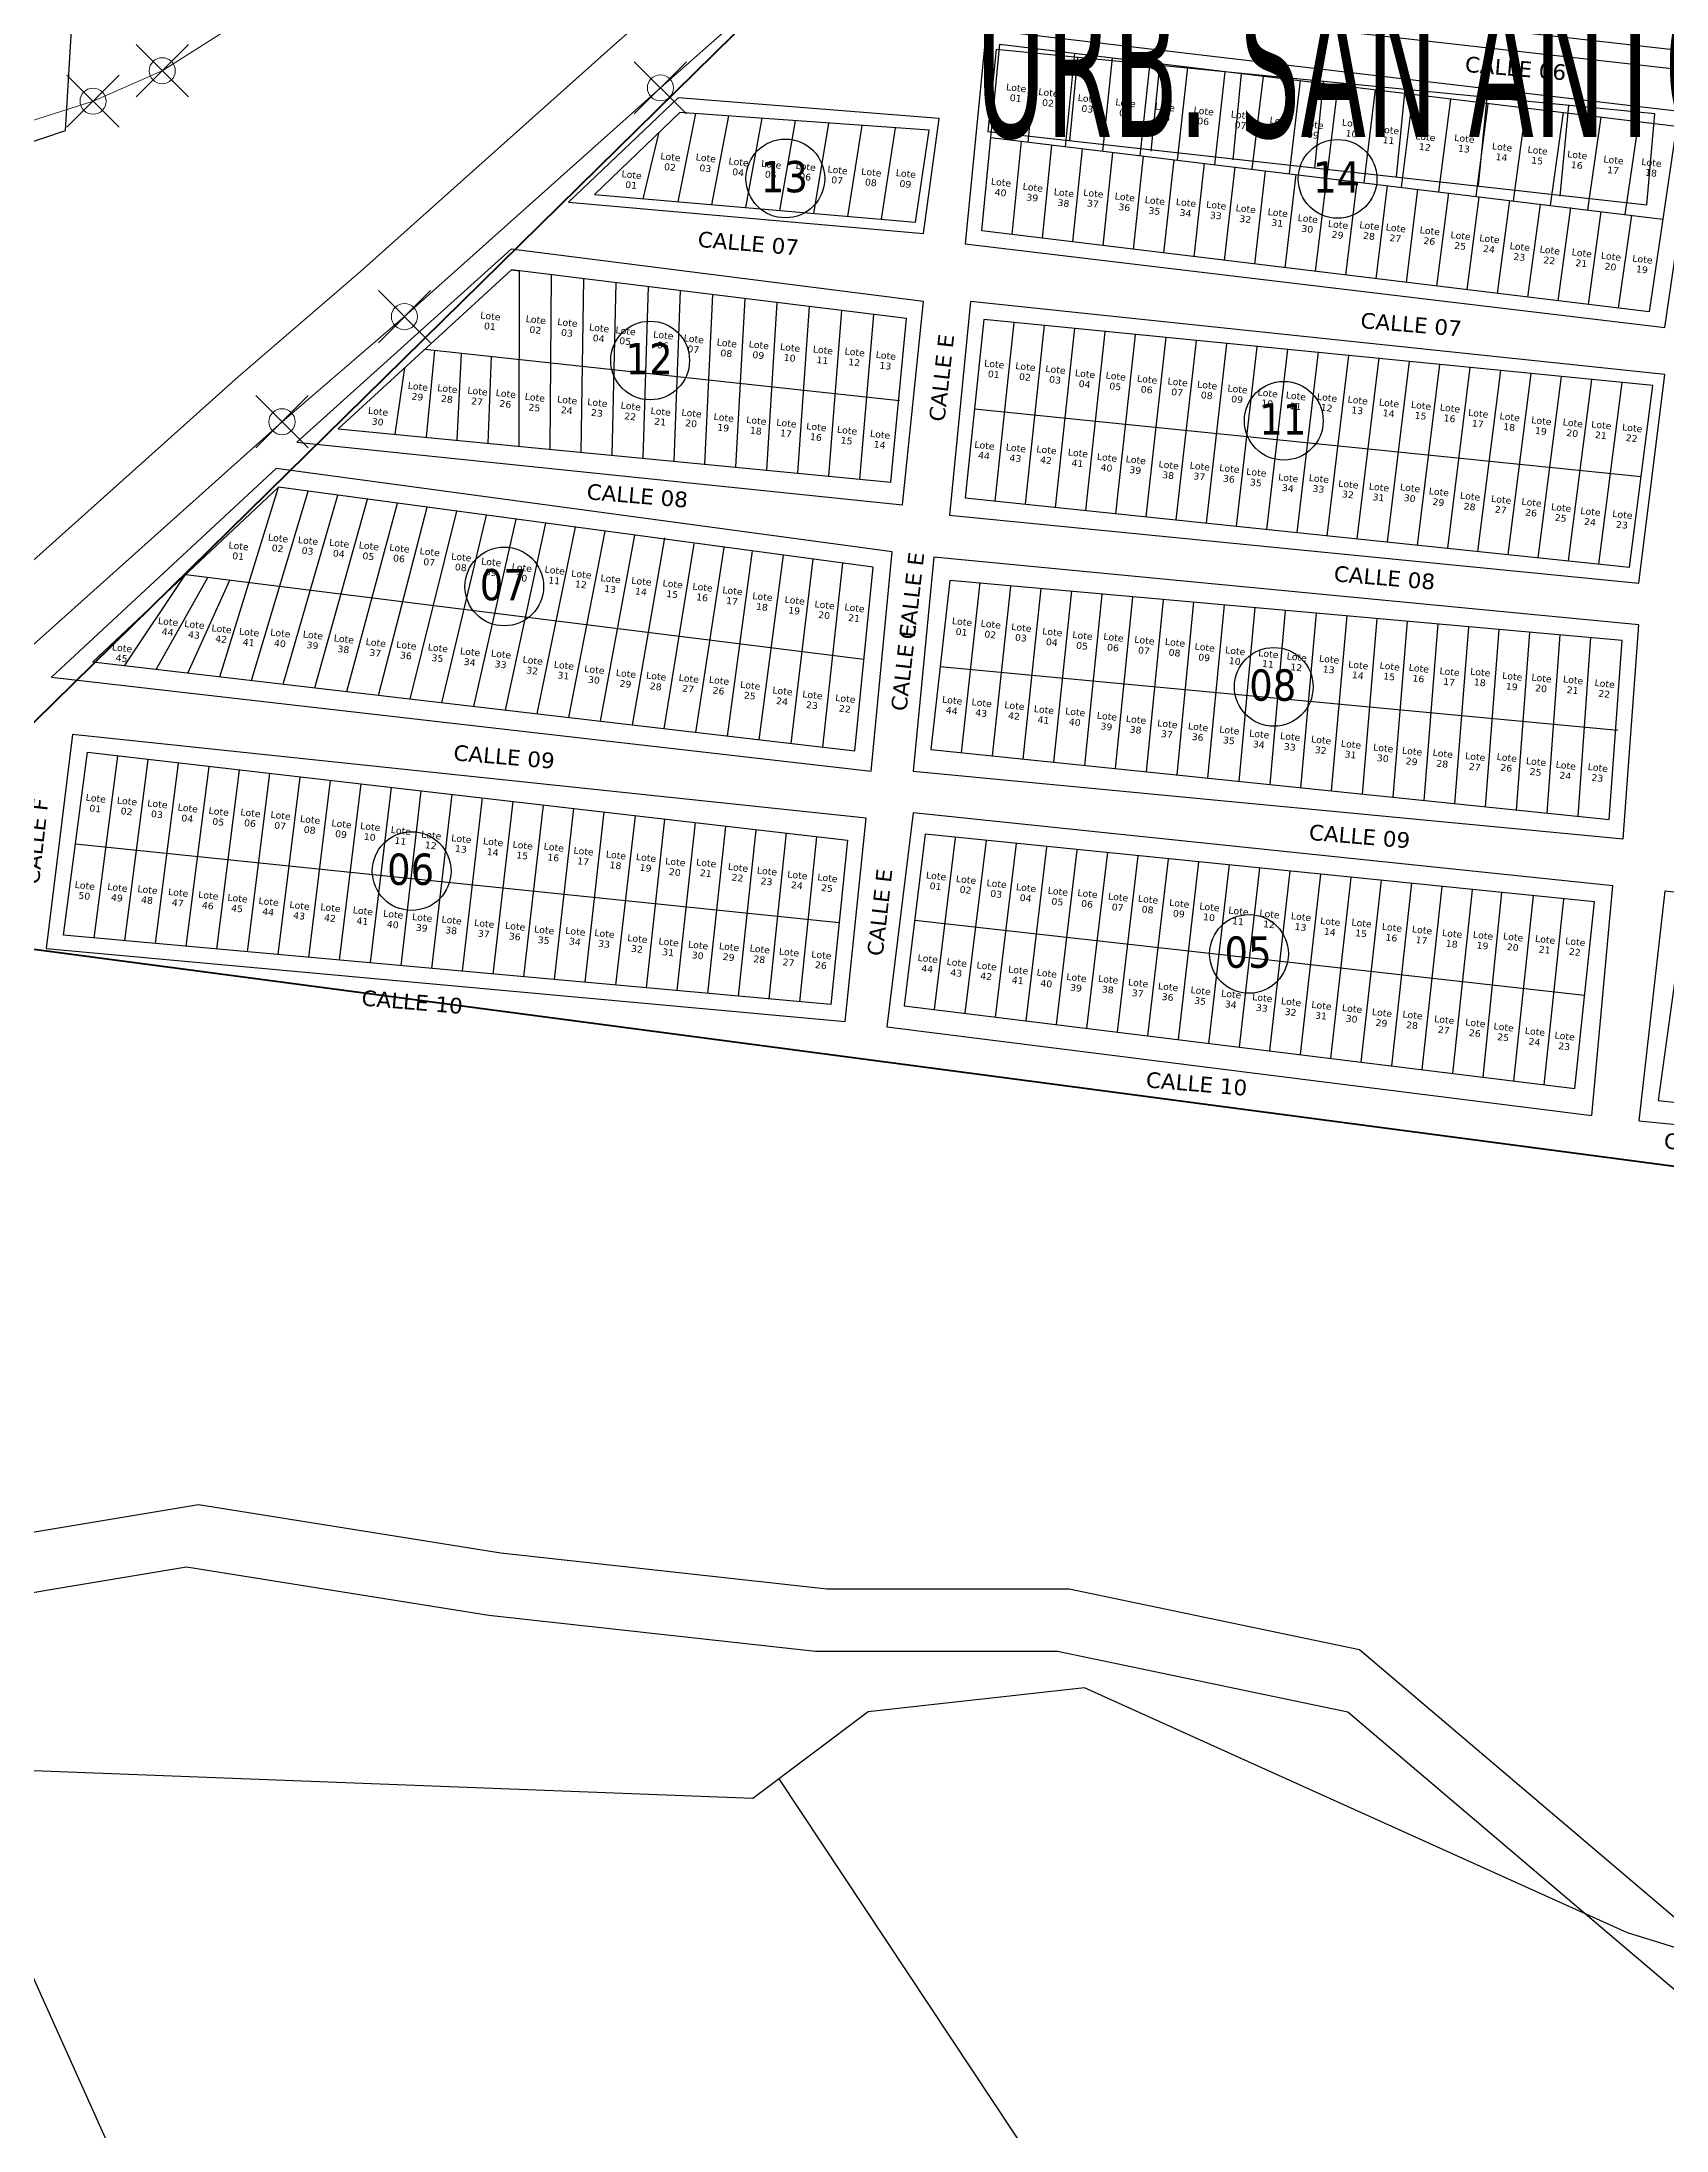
# Model space of a CAD drawing. Header units: metres. Extents: x 2 to 659295185, y -28 to 1124222152.
# Drawn here: x 660163.1 to 660474.2, y 1123626.6 to 1124026.7 of the extents above; entities that cross this region are included whole.
import ezdxf

# ---------------------------------------------------------------- set-up
doc = ezdxf.new("R2010")
doc.units = ezdxf.units.M
doc.header["$MEASUREMENT"] = 0
doc.header["$PDMODE"] = 35
doc.header["$PDSIZE"] = 5
doc.layers.get('0').update_dxf_attribs({"linetype": 'CONTINUOUS'})
for name, color, linetype in [('CALLES', 1, 'CONTINUOUS'), ('División Parroquial', 130, 'CONTINUOUS'), ('MANZANA', 30, 'CONTINUOUS'), ('Numero de manzana', 6, 'CONTINUOUS'), ('Parcelas', 140, 'CONTINUOUS'), ('texto', 255, 'CONTINUOUS'), ('TEXTOS', 7, 'CONTINUOUS')]:
    doc.layers.add(name, color=color, linetype=linetype)
doc.styles.add('ROMAN', font='verdana.ttf')
doc.styles.get("Standard").update_dxf_attribs({"font": 'tahoma.ttf'})

msp = doc.modelspace()

# ---------------------------------------------------------------- linework, layer by layer
at = {"color": 40, "lineweight": 70, "true_color": 0xf8d731}
for p, q in [((660122.6261, 1123857.9904), (660421.103, 1124151.5513)), ((660508, 1123807), (660122.6261, 1123857.9904))]:
    msp.add_line(p, q, dxfattribs=at)
at = {"layer": 'División Parroquial', "color": 1, "flags": 128}
for points in [[(659490.4773, 1123591.9806), (659581.33, 1123638.0713), (659633.1221, 1123653.5881), (659660.3664, 1123677.0533), (659699.7403, 1123679.3629), (659736.8054, 1123635.3918), (659787.7647, 1123656.2176), (659841.0411, 1123665.4757), (659904.5671, 1123706.8073), (659956.0788, 1123711.3464), (660035.3544, 1123715.3855), (660084.1863, 1123715.9954), (660137.5287, 1123737.2311), (660193.1221, 1123746.4892), (660251.0245, 1123737.2311), (660313.5692, 1123730.2925), (660359.8943, 1123730.2925), (660415.4878, 1123718.7149), (660478.8571, 1123664.8658), (660541.9791, 1123647.2094), (660568.3658, 1123600.6689)], [(660566.1134, 1123588.6674), (660539.7267, 1123635.208), (660476.6047, 1123652.8644), (660413.2354, 1123706.7134), (660357.6419, 1123718.291), (660311.3168, 1123718.291), (660248.7721, 1123725.2296), (660190.8697, 1123734.4878), (660135.2763, 1123725.2296), (660081.9339, 1123703.994), (660033.102, 1123703.3841), (659953.8265, 1123699.3449), (659902.3147, 1123694.8058), (659838.7887, 1123653.4742), (659785.5123, 1123644.2161), (659734.553, 1123623.3904), (659697.4879, 1123667.3614), (659658.114, 1123665.0519), (659630.8697, 1123641.5867), (659579.0776, 1123626.0698)]]:
    msp.add_lwpolyline(points, dxfattribs=at)
at = {"layer": 'MANZANA', "lineweight": -3}
for p, q in [((660348, 1124036), (660481, 1124021)), ((660344, 1124029), (660340, 1123988)), ((660480, 1124013), (660344, 1124029)), ((660285, 1124016), (660264, 1123996)), ((660335, 1124012), (660285, 1124016)), ((660332, 1123990), (660335, 1124012)), ((660474, 1123972), (660480, 1124013)), ((660264, 1123996), (660332, 1123990)), ((660253, 1123987), (660212, 1123950)), ((660332, 1123977), (660253, 1123987)), ((660340, 1123988), (660474, 1123972)), ((660328, 1123938), (660332, 1123977)), ((660341, 1123977), (660337, 1123936)), ((660474, 1123963), (660341, 1123977)), ((660469, 1123923), (660474, 1123963)), ((660212, 1123950), (660328, 1123938)), ((660208, 1123945), (660165, 1123905)), ((660326, 1123929), (660208, 1123945)), ((660337, 1123936), (660469, 1123923)), ((660322, 1123887), (660326, 1123929)), ((660334, 1123928), (660330, 1123887)), ((660469, 1123915), (660334, 1123928)), ((660466, 1123874), (660469, 1123915)), ((660165, 1123905), (660322, 1123887)), ((660169, 1123894), (660164, 1123853)), ((660321, 1123878), (660169, 1123894)), ((660330, 1123887), (660466, 1123874)), ((660317, 1123839), (660321, 1123878)), ((660330, 1123879), (660325, 1123838)), ((660464, 1123865), (660330, 1123879)), ((660460, 1123821), (660464, 1123865)), ((660474, 1123864), (660469, 1123820)), ((660607, 1123849), (660474, 1123864)), ((660164, 1123853), (660317, 1123839)), ((660325, 1123838), (660460, 1123821)), ((660469, 1123820), (660603, 1123807))]:
    msp.add_line(p, q, dxfattribs=at)
at = {"layer": 'MANZANA'}
for points in [[(660600.9547, 1123533.8443), (660603.93, 1123591.7022), (660566.1975, 1123610.1082), (660520.1823, 1123647.8407), (660466.8046, 1123664.4062), (660362.8102, 1123711.3417), (660321.3965, 1123706.7402), (660299.3092, 1123690.1747), (660154.8214, 1123695.6966), (660129.0529, 1123727.9072), (659990.0869, 1123732.5087), (659929.3468, 1123703.059), (659870.4473, 1123693.856), (659750.8077, 1123654.2829), (659725.0392, 1123661.6453), (659644.0524, 1123668.0874), (659623.8057, 1123645.0798), (659624.726, 1123592.6225)], [(660129.0529, 1123727.9072), (660205.6042, 1123557.6481)], [(660304.3156, 1123693.9296), (660402.5005, 1123545.7931)]]:
    msp.add_lwpolyline(points, dxfattribs=at)
at = {"layer": 'Numero de manzana', "lineweight": -2}
for centre in [(660305.5417, 1124000.5417), (660305.5417, 1124000.5417), (660411.3051, 1124000.4614), (660411.3051, 1124000.4614), (660279.6411, 1123965.6655), (660279.6411, 1123965.6655), (660401.0006, 1123954.1207), (660401.0006, 1123954.1207), (660251.7093, 1123922.3723), (660251.7093, 1123922.3723), (660399.0743, 1123903.1309), (660399.0743, 1123903.1309), (660233.9674, 1123867.8433), (660233.9674, 1123867.8433), (660394.3353, 1123851.9691), (660394.3353, 1123851.9691)]:
    msp.add_circle(centre, 7.5417, dxfattribs=at)
at = {"layer": 'Parcelas', "lineweight": -3}
for p, q in [((660353.3518, 1124039.16), (660477.7923, 1124024.9843)), ((660352.0407, 1124007.5), (660353.8063, 1124025.3748)), ((660359.1885, 1124006.634), (660361.0039, 1124024.5043)), ((660359.9896, 1124007.7697), (660361.5527, 1124023.7289)), ((660366.3362, 1124005.768), (660368.2014, 1124023.6338)), ((660373.4839, 1124004.902), (660375.3989, 1124022.7632)), ((660375.6179, 1124005.775), (660377.226, 1124022.1938)), ((660380.6316, 1124004.036), (660382.5965, 1124021.8927)), ((660387.7794, 1124003.17), (660389.7873, 1124020.9645)), ((660391.28, 1124004.1251), (660392.8993, 1124020.6587)), ((660394.9271, 1124002.304), (660397.0844, 1124020.1404)), ((660402.0748, 1124001.438), (660404.1912, 1124019.2985)), ((660406.9604, 1124002.4732), (660408.591, 1124019.1218)), ((660409.2436, 1124000.5694), (660411.3874, 1124018.4164)), ((660416.3703, 1123999.706), (660418.587, 1124017.5626)), ((660422.6041, 1124000.8252), (660424.2459, 1124017.5885)), ((660423.518, 1123998.84), (660425.787, 1124016.712)), ((660430.6658, 1123997.974), (660432.9714, 1124015.7361)), ((660437.8135, 1123997.108), (660440.1663, 1124014.8455)), ((660438.2662, 1123999.1753), (660439.9193, 1124016.0535)), ((660444.9612, 1123996.242), (660447.3875, 1124014.1601)), ((660453.9378, 1123997.176), (660455.5926, 1124014.5184)), ((660278.3285, 1123996.6412), (660281.3827, 1124009.4103)), ((660288.3485, 1124012.9864), (660284.9438, 1123996.0741)), ((660291.45, 1123995.5164), (660294.732, 1124012.527)), ((660297.9561, 1123994.9586), (660301.1155, 1124012.0677)), ((660304.4623, 1123994.4009), (660307.499, 1124011.6084)), ((660310.9684, 1123993.8432), (660313.8825, 1124011.149)), ((660317.4745, 1123993.2854), (660320.266, 1124010.6897)), ((660323.9807, 1123992.7277), (660326.6495, 1124010.2304)), ((660452.1089, 1123995.376), (660454.5719, 1124013.1872)), ((660459.2567, 1123994.5099), (660461.7695, 1124012.3167)), ((660466.4044, 1123993.6439), (660468.967, 1124011.4461)), ((660344.893, 1124008.366), (660473.5942, 1123992.7728)), ((660348.9846, 1123989.7819), (660350.7402, 1124007.6576)), ((660354.792, 1123989.077), (660356.5875, 1124006.9492)), ((660360.5994, 1123988.3722), (660362.4347, 1124006.2407)), ((660366.4068, 1123987.6674), (660368.2714, 1124005.4385)), ((660372.2142, 1123986.9625), (660374.1292, 1124004.8238)), ((660378.0215, 1123986.2577), (660379.9764, 1124004.1154)), ((660383.8289, 1123985.5528), (660385.83, 1124003.4613)), ((660389.6363, 1123984.848), (660391.6758, 1124002.7399)), ((660395.4437, 1123984.1432), (660397.5215, 1124002.0184)), ((660401.2511, 1123983.4383), (660403.3654, 1124001.2816)), ((660407.0782, 1123982.7311), (660409.2126, 1124000.5732)), ((660412.8658, 1123982.0286), (660415.0599, 1123999.8648)), ((660418.6732, 1123981.3238), (660420.8348, 1123999.1651)), ((660424.4806, 1123980.619), (660426.6424, 1123998.4614)), ((660430.288, 1123979.9141), (660432.6078, 1123997.789)), ((660436.0954, 1123979.2093), (660438.4409, 1123996.9682)), ((660441.9028, 1123978.5045), (660444.2961, 1123996.3225)), ((660447.7101, 1123977.7996), (660450.1319, 1123995.5252)), ((660453.5175, 1123977.0948), (660455.9417, 1123994.9949)), ((660459.3249, 1123976.3899), (660461.7784, 1123994.2044)), ((660465.1323, 1123975.6851), (660467.6257, 1123993.496)), ((660253.1083, 1123983.0464), (660254.6051, 1123982.8617)), ((660254.5533, 1123949.2247), (660254.6051, 1123982.8617)), ((660260.4855, 1123948.6503), (660260.7783, 1123982.1)), ((660266.4178, 1123948.0758), (660266.9515, 1123981.3382)), ((660272.35, 1123947.5014), (660273.1247, 1123980.5765)), ((660278.2823, 1123946.927), (660279.2978, 1123979.8147)), ((660284.2145, 1123946.3526), (660285.471, 1123979.0529)), ((660290.1468, 1123945.7781), (660291.6442, 1123978.2912)), ((660296.0791, 1123945.2037), (660297.8174, 1123977.5294)), ((660302.0113, 1123944.6293), (660303.9906, 1123976.7677)), ((660307.9436, 1123944.0548), (660310.1637, 1123976.0059)), ((660313.8758, 1123943.4804), (660316.3369, 1123975.2441)), ((660319.8081, 1123942.906), (660322.5101, 1123974.4824)), ((660345.73, 1123938.727), (660349.3367, 1123972.9271)), ((660351.5087, 1123938.1244), (660355.1669, 1123972.435)), ((660357.2873, 1123937.5218), (660360.9892, 1123971.8664)), ((660363.066, 1123936.9192), (660366.7995, 1123971.181)), ((660368.8446, 1123936.3165), (660372.6204, 1123970.599)), ((660374.6233, 1123935.7139), (660378.4564, 1123970.1605)), ((660380.402, 1123935.1113), (660384.2622, 1123969.4351)), ((660236.5082, 1123967.8129), (660327.4079, 1123958.0029)), ((660238.3701, 1123967.612), (660236.7565, 1123950.948)), ((660242.6888, 1123950.3735), (660243.5372, 1123967.0543)), ((660248.621, 1123949.7991), (660249.2467, 1123966.4382)), ((660386.1806, 1123934.5087), (660390.0831, 1123968.8531)), ((660391.9593, 1123933.906), (660395.904, 1123968.2711)), ((660397.738, 1123933.3034), (660401.7887, 1123967.7824)), ((660403.5817, 1123932.694), (660407.6215, 1123967.3099)), ((660409.2953, 1123932.0982), (660413.432, 1123966.6318)), ((660415.0739, 1123931.4956), (660419.2676, 1123966.1834)), ((660420.8526, 1123930.8929), (660425.0753, 1123965.4812)), ((660230.8243, 1123951.5224), (660232.6408, 1123964.2639)), ((660426.6313, 1123930.2903), (660430.8969, 1123964.9059)), ((660432.4099, 1123929.6877), (660436.7186, 1123964.3307)), ((660438.1886, 1123929.0851), (660442.5402, 1123963.7554)), ((660443.9673, 1123928.4825), (660448.3619, 1123963.1801)), ((660449.7459, 1123927.8798), (660454.1835, 1123962.6048)), ((660455.5246, 1123927.2772), (660460.0052, 1123962.0295)), ((660461.3033, 1123926.6746), (660465.8268, 1123961.4542)), ((660341.7352, 1123956.4351), (660469.4569, 1123943.466)), ((660197.2132, 1123905.0616), (660208.475, 1123941.3836)), ((660203.2919, 1123904.3512), (660214.1639, 1123940.6192)), ((660209.3705, 1123903.6408), (660219.8528, 1123939.8549)), ((660215.4491, 1123902.9303), (660225.5417, 1123939.0905)), ((660221.5277, 1123902.2199), (660231.2305, 1123938.3262)), ((660227.6064, 1123901.5094), (660236.9194, 1123937.5618)), ((660233.685, 1123900.799), (660242.6083, 1123936.7975)), ((660239.7636, 1123900.0886), (660248.2972, 1123936.0331)), ((660245.86, 1123899.3761), (660253.9861, 1123935.2687)), ((660251.9209, 1123898.6677), (660259.6749, 1123934.5044)), ((660257.9995, 1123897.9573), (660265.3638, 1123933.74)), ((660264.0781, 1123897.2468), (660271.0527, 1123932.9757)), ((660270.1567, 1123896.5364), (660276.7416, 1123932.2113)), ((660276.2354, 1123895.826), (660282.4641, 1123931.6655)), ((660282.314, 1123895.1155), (660288.0954, 1123930.5219)), ((660288.3926, 1123894.4051), (660293.7937, 1123929.8171)), ((660294.4712, 1123893.6946), (660299.2402, 1123929.1884)), ((660300.5499, 1123892.9842), (660305.1835, 1123928.3704)), ((660306.6285, 1123892.2738), (660310.8749, 1123927.6252)), ((660312.7071, 1123891.5633), (660316.5637, 1123926.8608)), ((660178.9774, 1123907.1929), (660190.6869, 1123924.6435)), ((660185.056, 1123906.4825), (660194.9208, 1123924.1189)), ((660190.6895, 1123924.646), (660320.5789, 1123908.467)), ((660191.1346, 1123905.7721), (660199.1447, 1123923.5928)), ((660339.29, 1123890.5203), (660342.8757, 1123923.1406)), ((660345.1886, 1123889.9104), (660348.6999, 1123922.3913)), ((660351.0871, 1123889.3005), (660354.5573, 1123921.9762)), ((660356.9857, 1123888.6906), (660360.4122, 1123921.5392)), ((660362.8842, 1123888.0807), (660366.2433, 1123920.8547)), ((660368.7828, 1123887.4708), (660372.0911, 1123920.3424)), ((660374.6813, 1123886.861), (660377.9388, 1123919.83)), ((660380.5799, 1123886.2511), (660383.7946, 1123919.4046)), ((660386.4785, 1123885.6412), (660389.6402, 1123918.8711)), ((660392.4691, 1123885.0217), (660395.4844, 1123918.3214)), ((660398.3677, 1123884.4118), (660401.3308, 1123917.7961)), ((660404.2662, 1123883.8019), (660407.2594, 1123917.2617)), ((660410.1648, 1123883.192), (660413.1653, 1123916.7334)), ((660416.0634, 1123882.5821), (660418.8674, 1123916.1881)), ((660421.9619, 1123881.9723), (660424.721, 1123915.7451)), ((660427.8605, 1123881.3624), (660430.5684, 1123915.2322)), ((660433.759, 1123880.7525), (660436.4049, 1123914.5886)), ((660439.6576, 1123880.1426), (660442.2508, 1123914.0555)), ((660445.5561, 1123879.5327), (660448.0967, 1123913.5225)), ((660451.4547, 1123878.9228), (660453.9504, 1123913.0849)), ((660457.3532, 1123878.3129), (660459.8055, 1123912.667)), ((660335.1701, 1123907.0311), (660464.955, 1123894.8279)), ((660173.1715, 1123855.0133), (660177.6957, 1123889.8508)), ((660179.0476, 1123854.4828), (660183.5176, 1123889.1827)), ((660184.9237, 1123853.9524), (660189.3395, 1123888.5146)), ((660190.7998, 1123853.4219), (660195.1613, 1123887.8466)), ((660196.6759, 1123852.8915), (660200.9832, 1123887.1786)), ((660202.552, 1123852.361), (660206.8051, 1123886.5107)), ((660208.4281, 1123851.8306), (660212.627, 1123885.8429)), ((660214.3042, 1123851.3001), (660218.4488, 1123885.1751)), ((660220.1803, 1123850.7696), (660224.2781, 1123884.5697)), ((660226.0564, 1123850.2392), (660230.0955, 1123883.8644)), ((660231.9326, 1123849.7087), (660235.8113, 1123883.2025)), ((660237.8087, 1123849.1783), (660241.7391, 1123882.528)), ((660243.6848, 1123848.6478), (660247.5594, 1123881.8473)), ((660249.5609, 1123848.1174), (660253.3797, 1123881.1666)), ((660255.437, 1123847.5869), (660259.2001, 1123880.4858)), ((660261.3131, 1123847.0564), (660265.0204, 1123879.8049)), ((660267.1892, 1123846.526), (660270.8457, 1123879.1675)), ((660273.0653, 1123845.9955), (660276.824, 1123878.4531)), ((660278.9414, 1123845.4651), (660282.4814, 1123877.7619)), ((660284.8175, 1123844.9346), (660288.3113, 1123877.166)), ((660290.6936, 1123844.4042), (660294.122, 1123876.3995)), ((660296.5697, 1123843.8737), (660299.9424, 1123875.7183)), ((660302.4458, 1123843.3432), (660305.7768, 1123875.1651)), ((660308.3219, 1123842.8128), (660311.5909, 1123874.427)), ((660334.1278, 1123841.3126), (660338.1531, 1123874.1877)), ((660343.9869, 1123873.7196), (660339.9013, 1123840.6004)), ((660169.5899, 1123873.0742), (660315.8368, 1123858.0074)), ((660345.7993, 1123839.8728), (660349.8071, 1123873.1301)), ((660351.6351, 1123839.1529), (660355.6157, 1123872.4354)), ((660357.4709, 1123838.433), (660361.4366, 1123871.8512)), ((660363.3066, 1123837.7131), (660367.2781, 1123871.4559)), ((660369.1424, 1123836.9932), (660373.088, 1123870.772)), ((660374.9781, 1123836.2732), (660378.8991, 1123870.0984)), ((660380.8139, 1123835.5533), (660384.7285, 1123869.593)), ((660386.6657, 1123834.8315), (660390.6115, 1123869.0781)), ((660392.5014, 1123834.1115), (660396.4311, 1123868.4835)), ((660398.3372, 1123833.3916), (660402.2432, 1123867.819)), ((660404.173, 1123832.6717), (660408.0635, 1123867.2295)), ((660410.0087, 1123831.9518), (660413.8773, 1123866.5799)), ((660415.8445, 1123831.2319), (660419.7097, 1123866.1053)), ((660421.6803, 1123830.512), (660425.5294, 1123865.5109)), ((660427.516, 1123829.7921), (660431.3396, 1123864.8262)), ((660433.3518, 1123829.0722), (660437.1603, 1123864.2416)), ((660439.1875, 1123828.3522), (660442.7693, 1123863.7142)), ((660445.0233, 1123827.6323), (660448.805, 1123863.1028)), ((660450.8591, 1123826.9124), (660454.6225, 1123862.4874)), ((660330.3193, 1123858.4656), (660458.6058, 1123844.0603))]:
    msp.add_line(p, q, dxfattribs=at)
at = {"layer": 'Parcelas', "lineweight": -2}
for p, q in [((660167.6667, 1124009.7101), (660169.1114, 1124034.3678)), ((660143.2617, 1124001.4967), (660167.6667, 1124009.7101))]:
    msp.add_line(p, q, dxfattribs=at)
at = {"layer": 'Parcelas', "lineweight": -3}
for points in [[(660361.2455, 1124072.9075), (660353.3518, 1124039.16), (660477.7923, 1124024.9843), (660482.1812, 1124063.3748), (660361.2455, 1124072.9075)], [(660346.6088, 1124026.2454), (660476.2093, 1124010.5702), (660470.9792, 1123974.9755), (660343.1772, 1123990.4867), (660346.6088, 1124026.2454)], [(660345.9093, 1124025.261), (660344.3388, 1124009.5344), (660470.5227, 1123995.4876), (660472.0503, 1124012.9065), (660345.9093, 1124025.261)], [(660285.3191, 1124013.2044), (660268.9672, 1123997.4437), (660330.4735, 1123992.1711), (660333.0592, 1124009.7691), (660285.3191, 1124013.2044)], [(660285.3191, 1124013.2044), (660268.9672, 1123997.4437), (660330.4735, 1123992.1711), (660333.0592, 1124009.7691), (660285.3191, 1124013.2044)], [(660253.1083, 1123983.0464), (660219.9081, 1123952.5794), (660325.7169, 1123942.3338), (660328.7552, 1123973.7117), (660253.1083, 1123983.0464)], [(660253.1083, 1123983.0464), (660219.9081, 1123952.5794), (660325.7169, 1123942.3338), (660328.7552, 1123973.7117), (660253.1083, 1123983.0464)], [(660343.519, 1123973.5406), (660339.9513, 1123939.3296), (660467.212, 1123926.0584), (660471.7018, 1123960.8736), (660343.519, 1123973.5406)], [(660343.519, 1123973.5406), (660339.9513, 1123939.3296), (660467.212, 1123926.0584), (660471.7018, 1123960.8736), (660343.519, 1123973.5406)], [(660318.8213, 1123890.8487), (660322.3364, 1123926.0852), (660208.475, 1123941.3836), (660172.8987, 1123907.9034), (660318.8213, 1123890.8487)], [(660318.8213, 1123890.8487), (660322.3364, 1123926.0852), (660208.475, 1123941.3836), (660172.8987, 1123907.9034), (660318.8213, 1123890.8487)], [(660337.0173, 1123923.5452), (660333.3915, 1123891.1302), (660463.3439, 1123877.6934), (660465.8263, 1123912.0226), (660337.0173, 1123923.5452)], [(660337.0173, 1123923.5452), (660333.3915, 1123891.1302), (660463.3439, 1123877.6934), (660465.8263, 1123912.0226), (660337.0173, 1123923.5452)], [(660317.4413, 1123873.7495), (660314.2166, 1123842.2807), (660167.2954, 1123855.5438), (660171.8845, 1123890.6055), (660317.4413, 1123873.7495)], [(660317.4413, 1123873.7495), (660314.2166, 1123842.2807), (660167.2954, 1123855.5438), (660171.8845, 1123890.6055), (660317.4413, 1123873.7495)], [(660332.3465, 1123874.8987), (660328.292, 1123842.0325), (660456.7108, 1123826.1905), (660460.4995, 1123861.9183), (660332.3465, 1123874.8987)], [(660332.3465, 1123874.8987), (660328.292, 1123842.0325), (660456.7108, 1123826.1905), (660460.4995, 1123861.9183), (660332.3465, 1123874.8987)], [(660477.6466, 1123859.8453), (660472.7, 1123823.8853), (660599.7992, 1123810.4347), (660603.4744, 1123845.163), (660477.6466, 1123859.8453)], [(660477.6466, 1123859.8453), (660472.7, 1123823.8853), (660599.7992, 1123810.4347), (660603.4744, 1123845.163), (660477.6466, 1123859.8453)]]:
    msp.add_lwpolyline(points, dxfattribs=at)
at = {"layer": 'texto', "lineweight": 0}
for p, q in [((660327.6391, 1124074.6421), (660273.2238, 1124026.522)), ((660336.0275, 1124066.0197), (660281.6122, 1124017.8996)), ((660186.2031, 1124021.1827), (660217.09, 1124040.7938)), ((660273.2238, 1124026.522), (660224.2004, 1123982.6949)), ((660172.952, 1124015.343), (660186.2031, 1124021.1827)), ((660281.6122, 1124017.8996), (660232.5887, 1123974.0725)), ((660143.2617, 1124005.8887), (660172.952, 1124015.343)), ((660224.2004, 1123982.6949), (660200.7528, 1123962.5573)), ((660232.5887, 1123974.0725), (660209.1412, 1123953.9349)), ((660200.7528, 1123962.5573), (660138.7778, 1123907.0446)), ((660209.1412, 1123953.9349), (660147.1662, 1123898.4222))]:
    msp.add_line(p, q, dxfattribs=at)
for p in [(660186.2031, 1124021.1827), (660281.6122, 1124017.8996), (660172.952, 1124015.343), (660232.5887, 1123974.0725), (660209.1412, 1123953.9349)]:
    msp.add_point(p, dxfattribs=at)

# ---------------------------------------------------------------- texts
at = {"layer": 'CALLES', "color": 0, "style": 'ROMAN'}
for s, rotation, p in [('CALLE 06', 355.176668, (660435.5935, 1124020.974)), ('CALLE 06', 355.176668, (660435.5935, 1124020.974)), ('CALLE 07', 355.176668, (660288.6643, 1123987.4492)), ('CALLE 07', 355.176668, (660415.5927, 1123971.892)), ('CALLE 07', 355.176668, (660415.5927, 1123971.892)), ('CALLE E', 83.53903, (660335.9988, 1123953.838)), ('CALLE 08', 355.176668, (660267.3963, 1123939.0907)), ('CALLE E', 83.53903, (660330.2694, 1123912.0798)), ('CALLE 08', 355.176668, (660410.4856, 1123923.3743)), ('CALLE 08', 355.176668, (660410.4856, 1123923.3743)), ('CALLE E', 83.53903, (660328.7201, 1123898.3689)), ('CALLE 09', 355.176668, (660241.8805, 1123889.0728)), ('CALLE F', 83.53903, (660162.57, 1123865.1658)), ('CALLE 09', 355.176668, (660405.715, 1123873.8329)), ('CALLE 09', 355.176668, (660405.715, 1123873.8329)), ('CALLE E', 83.53903, (660324.1578, 1123851.4372)), ('CALLE 10', 355.176668, (660224.2743, 1123842.0959)), ('CALLE 10', 355.176668, (660374.505, 1123826.4144)), ('CALLE 10', 355.176668, (660473.6893, 1123814.7209))]:
    msp.add_text(s, height=3, rotation=rotation, dxfattribs=at).set_placement(p)
at = {"layer": 'Numero de manzana', "lineweight": -2}
for s, p in [('13', (660300.8465, 1123997.8975)), ('13', (660300.8465, 1123997.8975)), ('14', (660406.6099, 1123997.8172)), ('14', (660406.6099, 1123997.8172)), ('12', (660274.946, 1123963.0213)), ('12', (660274.946, 1123963.0213)), ('11', (660396.3054, 1123951.4765)), ('11', (660396.3054, 1123951.4765)), ('07', (660247.0141, 1123919.7281)), ('07', (660247.0141, 1123919.7281)), ('08', (660394.3791, 1123900.4867)), ('08', (660394.3791, 1123900.4867)), ('06', (660229.2723, 1123865.199)), ('06', (660229.2723, 1123865.199)), ('05', (660389.6402, 1123849.3248)), ('05', (660389.6402, 1123849.3248))]:
    msp.add_text(s, height=6, dxfattribs=at).set_placement(p)
at = {"layer": 'Parcelas', "lineweight": -2, "style": 'ROMAN'}
for s, p in [('Lote', (660347.7562, 1124017.4713)), ('Lote', (660353.9388, 1124016.5502)), ('01', (660348.4623, 1124015.4164)), ('02', (660354.6449, 1124014.4953)), ('Lote', (660361.4788, 1124015.4121)), ('03', (660362.1849, 1124013.3572)), ('Lote', (660368.692, 1124014.5992)), ('04', (660369.3981, 1124012.5443)), ('Lote', (660376.232, 1124013.7864)), ('Lote', (660383.6623, 1124013.0276)), ('Lote', (660390.7984, 1124012.2635)), ('05', (660376.9381, 1124011.7315)), ('06', (660384.3684, 1124010.9727)), ('07', (660391.5046, 1124010.2086)), ('Lote', (660398.2287, 1124011.1254)), ('08', (660398.9349, 1124009.0705)), ('Lote', (660404.6832, 1124010.4213)), ('09', (660405.3894, 1124008.3664)), ('Lote', (660412.0698, 1124010.6781)), ('10', (660412.7759, 1124008.6232)), ('Lote', (660419.1656, 1124009.3915)), ('Lote', (660426.1081, 1124008.091)), ('Lote', (660281.5454, 1124004.2395)), ('Lote', (660288.3115, 1124004.0305)), ('11', (660419.8718, 1124007.3366)), ('12', (660426.8142, 1124006.0361)), ('Lote', (660433.5932, 1124007.7658)), ('13', (660434.2994, 1124005.7109)), ('Lote', (660440.8064, 1124006.1401)), ('14', (660441.5125, 1124004.0851)), ('Lote', (660447.6216, 1124005.4842)), ('Lote', (660455.2153, 1124004.6167)), ('Lote', (660274.1046, 1124000.8134)), ('02', (660282.2515, 1124002.1846)), ('03', (660289.0177, 1124001.9756)), ('Lote', (660294.5898, 1124003.2728)), ('04', (660295.296, 1124001.2179)), ('Lote', (660300.8487, 1124002.8037)), ('05', (660301.5549, 1124000.7488)), ('Lote', (660307.4428, 1124002.4053)), ('06', (660308.149, 1124000.3504)), ('Lote', (660313.5565, 1124001.7382)), ('Lote', (660320.0146, 1124001.3036)), ('Lote', (660326.6267, 1124001.0202)), ('15', (660448.3277, 1124003.4293)), ('16', (660455.9214, 1124002.5618)), ('Lote', (660462.1577, 1124003.6415)), ('17', (660462.8638, 1124001.5866)), ('Lote', (660469.4257, 1124003.1539)), ('18', (660470.1319, 1124001.099)), ('01', (660274.8107, 1123998.7584)), ('07', (660314.2627, 1123999.6833)), ('08', (660320.7207, 1123999.2487)), ('09', (660327.3328, 1123998.9653)), ('Lote', (660344.8557, 1123999.373)), ('40', (660345.5619, 1123997.3181)), ('Lote', (660350.9309, 1123998.3978)), ('39', (660351.6371, 1123996.3429)), ('Lote', (660356.8976, 1123997.368)), ('Lote', (660362.5386, 1123997.2597)), ('Lote', (660368.5589, 1123996.5551)), ('38', (660357.6037, 1123995.3131)), ('37', (660363.2447, 1123995.2048)), ('36', (660369.2651, 1123994.5002)), ('Lote', (660374.3085, 1123995.8505)), ('35', (660375.0146, 1123993.7956)), ('Lote', (660380.2751, 1123995.4711)), ('34', (660380.9812, 1123993.4162)), ('Lote', (660386.0783, 1123994.9835)), ('33', (660386.7845, 1123992.9286)), ('Lote', (660391.7205, 1123994.2987)), ('32', (660392.4266, 1123992.2438)), ('Lote', (660397.8494, 1123993.5405)), ('Lote', (660403.5989, 1123992.4024)), ('31', (660398.5555, 1123991.4856)), ('30', (660404.3051, 1123990.3475)), ('Lote', (660409.4022, 1123991.2643)), ('29', (660410.1083, 1123989.2094)), ('Lote', (660415.4237, 1123991.0478)), ('28', (660416.1298, 1123988.9929)), ('Lote', (660420.4671, 1123990.6138)), ('27', (660421.1732, 1123988.5589)), ('Lote', (660426.9764, 1123990.0721)), ('26', (660427.6826, 1123988.0172)), ('Lote', (660432.8672, 1123989.1397)), ('Lote', (660438.3997, 1123988.5439)), ('25', (660433.5734, 1123987.0848)), ('24', (660439.1058, 1123986.489)), ('Lote', (660444.2041, 1123987.0264)), ('23', (660444.9102, 1123984.9715)), ('Lote', (660449.9524, 1123986.3759)), ('22', (660450.6586, 1123984.321)), ('Lote', (660456.0825, 1123985.8342)), ('Lote', (660461.6686, 1123985.1837)), ('Lote', (660467.689, 1123984.642)), ('21', (660456.7886, 1123983.7793)), ('20', (660462.3748, 1123983.1288)), ('19', (660468.3951, 1123982.5871)), ('Lote', (660247.0524, 1123973.7396)), ('Lote', (660255.7514, 1123973.0468)), ('Lote', (660261.8184, 1123972.4884)), ('01', (660247.7585, 1123971.6847)), ('02', (660256.4575, 1123970.9918)), ('03', (660262.5245, 1123970.4335)), ('Lote', (660267.8866, 1123971.4516)), ('04', (660268.5927, 1123969.3967)), ('Lote', (660272.9573, 1123970.9128)), ('05', (660273.6635, 1123968.8579)), ('Lote', (660280.1805, 1123970.0954)), ('06', (660280.8867, 1123968.0405)), ('Lote', (660286.0141, 1123969.3586)), ('Lote', (660292.3332, 1123968.5747)), ('Lote', (660298.4563, 1123968.2216)), ('07', (660286.7203, 1123967.3037)), ('08', (660293.0394, 1123966.5198)), ('09', (660299.1624, 1123966.1667)), ('Lote', (660304.4638, 1123967.7099)), ('10', (660305.1699, 1123965.655)), ('Lote', (660310.7444, 1123967.2394)), ('11', (660311.4505, 1123965.1845)), ('Lote', (660316.8278, 1123966.8472)), ('12', (660317.5339, 1123964.7923)), ('Lote', (660322.7944, 1123966.1806)), ('13', (660323.5006, 1123964.1257)), ('Lote', (660343.5574, 1123964.5495)), ('Lote', (660349.5252, 1123964.0443)), ('Lote', (660233.1699, 1123960.2511)), ('01', (660344.2636, 1123962.4946)), ('02', (660350.2314, 1123961.9893)), ('Lote', (660355.29, 1123963.4886)), ('03', (660355.9961, 1123961.4337)), ('Lote', (660360.9531, 1123962.68)), ('04', (660361.6593, 1123960.6251)), ('Lote', (660366.8194, 1123962.2251)), ('05', (660367.5255, 1123960.1702)), ('Lote', (660372.8362, 1123961.6191)), ('Lote', (660378.6745, 1123961.1138)), ('Lote', (660384.3377, 1123960.5078)), ('29', (660233.876, 1123958.1962)), ('Lote', (660238.8214, 1123959.8198)), ('28', (660239.5275, 1123957.7649)), ('Lote', (660244.5919, 1123959.3493)), ('27', (660245.2981, 1123957.2944)), ('Lote', (660250.0088, 1123958.8788)), ('26', (660250.715, 1123956.8239)), ('Lote', (660255.567, 1123958.164)), ('25', (660256.2731, 1123956.1091)), ('Lote', (660261.7682, 1123957.6545)), ('Lote', (660267.5388, 1123957.1444)), ('Lote', (660273.9361, 1123956.4778)), ('06', (660373.5424, 1123959.5642)), ('07', (660379.3806, 1123959.0589)), ('08', (660385.0438, 1123958.4529)), ('Lote', (660390.1537, 1123959.7496)), ('09', (660390.8599, 1123957.6947)), ('Lote', (660395.9185, 1123958.9919)), ('10', (660396.6246, 1123956.937)), ('Lote', (660401.3295, 1123958.4362)), ('11', (660402.0357, 1123956.3813)), ('Lote', (660407.2962, 1123958.133)), ('12', (660408.0023, 1123956.0781)), ('Lote', (660413.1624, 1123957.6277)), ('Lote', (660419.1793, 1123957.072)), ('Lote', (660425.2976, 1123956.6176)), ('Lote', (660430.8418, 1123956.1016)), ('Lote', (660225.5552, 1123955.4672)), ('30', (660226.2613, 1123953.4123)), ('24', (660262.4744, 1123955.5996)), ('23', (660268.2449, 1123955.0894)), ('22', (660274.6422, 1123954.4229)), ('Lote', (660279.667, 1123955.4581)), ('21', (660280.3731, 1123953.4032)), ('Lote', (660285.5939, 1123955.1446)), ('20', (660286.3001, 1123953.0897)), ('Lote', (660291.745, 1123954.3173)), ('19', (660292.4511, 1123952.2624)), ('Lote', (660297.9859, 1123953.729)), ('Lote', (660303.7553, 1123953.2194)), ('Lote', (660309.4862, 1123952.5132)), ('13', (660413.8686, 1123955.5728)), ('14', (660419.8854, 1123955.0171)), ('15', (660426.0038, 1123954.5627)), ('16', (660431.5479, 1123954.0467)), ('Lote', (660436.2528, 1123955.0911)), ('17', (660436.959, 1123953.0361)), ('Lote', (660442.2696, 1123954.4347)), ('18', (660442.9758, 1123952.3798)), ('Lote', (660448.3378, 1123953.6765)), ('Lote', (660454.3558, 1123953.2724)), ('Lote', (660459.8171, 1123952.8684)), ('Lote', (660465.7335, 1123952.3128)), ('18', (660298.6921, 1123951.6741)), ('17', (660304.4615, 1123951.1645)), ('16', (660310.1923, 1123950.4583)), ('Lote', (660315.3735, 1123951.8466)), ('15', (660316.0796, 1123949.7917)), ('Lote', (660321.6938, 1123951.0621)), ('14', (660322.3999, 1123949.0072)), ('Lote', (660341.6818, 1123948.9687)), ('Lote', (660347.6998, 1123948.4634)), ('Lote', (660353.566, 1123948.1097)), ('19', (660449.044, 1123951.6216)), ('20', (660455.062, 1123951.2175)), ('21', (660460.5232, 1123950.8135)), ('22', (660466.4397, 1123950.2579)), ('44', (660342.3879, 1123946.9137)), ('43', (660348.4059, 1123946.4085)), ('42', (660354.2722, 1123946.0548)), ('Lote', (660359.5829, 1123947.5037)), ('41', (660360.289, 1123945.4488)), ('Lote', (660365.1457, 1123946.6448)), ('40', (660365.8518, 1123944.5898)), ('Lote', (660370.6571, 1123946.1898)), ('39', (660371.3632, 1123944.1349)), ('Lote', (660376.9587, 1123945.2194)), ('Lote', (660382.9254, 1123944.9671)), ('Lote', (660388.5897, 1123944.5121)), ('38', (660377.6649, 1123943.1645)), ('37', (660383.6315, 1123942.9122)), ('36', (660389.2959, 1123942.4572)), ('Lote', (660393.7475, 1123943.8048)), ('35', (660394.4536, 1123941.7499)), ('Lote', (660399.8659, 1123942.7439)), ('34', (660400.572, 1123940.689)), ('Lote', (660405.7321, 1123942.5923)), ('33', (660406.4383, 1123940.5374)), ('Lote', (660411.3731, 1123941.5265)), ('Lote', (660417.2394, 1123940.9708)), ('Lote', (660423.206, 1123940.8192)), ('Lote', (660428.7175, 1123940.0615)), ('32', (660412.0793, 1123939.4716)), ('31', (660417.9455, 1123938.9159)), ('30', (660423.9122, 1123938.7643)), ('29', (660429.4236, 1123938.0066)), ('Lote', (660434.6853, 1123939.2026)), ('28', (660435.3914, 1123937.1477)), ('Lote', (660440.6519, 1123938.5966)), ('27', (660441.3581, 1123936.5417)), ('Lote', (660446.4668, 1123938.0409)), ('26', (660447.173, 1123935.986)), ('Lote', (660452.1312, 1123937.0303)), ('Lote', (660457.7442, 1123936.2727)), ('25', (660452.8373, 1123934.9754)), ('24', (660458.4503, 1123934.2178)), ('Lote', (660463.8625, 1123935.7165)), ('23', (660464.5687, 1123933.6616)), ('Lote', (660198.836, 1123929.6991)), ('Lote', (660206.3959, 1123931.2096)), ('02', (660207.102, 1123929.1547)), ('Lote', (660212.1279, 1123930.7065)), ('03', (660212.834, 1123928.6516)), ('Lote', (660218.112, 1123930.2028)), ('04', (660218.8182, 1123928.1479)), ('Lote', (660223.7822, 1123929.6991)), ('Lote', (660229.6403, 1123929.2586)), ('Lote', (660235.4354, 1123928.5664)), ('01', (660199.5422, 1123927.6442)), ('05', (660224.4884, 1123927.6442)), ('06', (660230.3465, 1123927.2037)), ('07', (660236.1415, 1123926.5114)), ('Lote', (660241.4826, 1123927.5595)), ('08', (660242.1887, 1123925.5046)), ('Lote', (660247.2158, 1123926.6154)), ('09', (660247.9219, 1123924.5605)), ('Lote', (660253.0739, 1123925.5453)), ('Lote', (660259.3731, 1123925.0393)), ('Lote', (660264.4761, 1123924.2867)), ('10', (660253.78, 1123923.4904)), ('11', (660260.0793, 1123922.9844)), ('12', (660265.1822, 1123922.2318)), ('Lote', (660270.0821, 1123923.4058)), ('13', (660270.7882, 1123921.3509)), ('Lote', (660275.9787, 1123922.9316)), ('14', (660276.6848, 1123920.8766)), ('Lote', (660281.964, 1123922.4284)), ('15', (660282.6701, 1123920.3735)), ('Lote', (660287.696, 1123921.7988)), ('Lote', (660293.4281, 1123921.1065)), ('Lote', (660299.1601, 1123919.9738)), ('16', (660288.4022, 1123919.7439)), ('17', (660294.1342, 1123919.0516)), ('18', (660299.8663, 1123917.9189)), ('Lote', (660305.3345, 1123919.2815)), ('19', (660306.0407, 1123917.2266)), ('Lote', (660311.0665, 1123918.4006)), ('20', (660311.7727, 1123916.3457)), ('Lote', (660316.7986, 1123917.8342)), ('Lote', (660185.3329, 1123915.1877)), ('44', (660186.039, 1123913.1328)), ('Lote', (660190.3774, 1123914.6364)), ('43', (660191.0836, 1123912.5814)), ('Lote', (660195.5784, 1123913.8096)), ('Lote', (660200.8587, 1123913.18)), ('Lote', (660206.8382, 1123912.9972)), ('Lote', (660213.0745, 1123912.6195)), ('21', (660317.5047, 1123915.7793)), ('Lote', (660337.3819, 1123915.1813)), ('01', (660338.088, 1123913.1264)), ('Lote', (660342.891, 1123914.6937)), ('02', (660343.5971, 1123912.6388)), ('Lote', (660348.7479, 1123914.0662)), ('03', (660349.454, 1123912.0113)), ('Lote', (660354.6749, 1123913.2303)), ('Lote', (660360.4618, 1123912.5338)), ('Lote', (660366.3887, 1123912.1855)), ('Lote', (660176.509, 1123910.1509)), ('45', (660177.2151, 1123908.096)), ('42', (660196.2845, 1123911.7547)), ('41', (660201.5649, 1123911.1251)), ('40', (660207.5444, 1123910.9423)), ('39', (660213.7806, 1123910.5646)), ('Lote', (660218.9956, 1123911.864)), ('38', (660219.7018, 1123909.8091)), ('Lote', (660225.1058, 1123911.1717)), ('37', (660225.812, 1123909.1168)), ('Lote', (660230.9639, 1123910.6685)), ('36', (660231.6701, 1123908.6136)), ('Lote', (660237.0111, 1123910.1648)), ('35', (660237.7172, 1123908.1099)), ('Lote', (660243.1855, 1123909.4099)), ('Lote', (660249.1066, 1123908.9689)), ('04', (660355.381, 1123911.1754)), ('05', (660361.1679, 1123910.4788)), ('06', (660367.0949, 1123910.1306)), ('Lote', (660372.3157, 1123911.6282)), ('07', (660373.0218, 1123909.5733)), ('Lote', (660378.1726, 1123911.2103)), ('08', (660378.8787, 1123909.1553)), ('Lote', (660383.8509, 1123910.2934)), ('09', (660384.5571, 1123908.2385)), ('Lote', (660389.7079, 1123909.5969)), ('Lote', (660396.0538, 1123909.0396)), ('Lote', (660401.4918, 1123908.4127)), ('Lote', (660407.6977, 1123907.9947)), ('34', (660243.8916, 1123907.3549)), ('33', (660249.8128, 1123906.914)), ('Lote', (660255.1538, 1123907.7734)), ('32', (660255.8599, 1123905.7185)), ('Lote', (660261.1379, 1123906.8293)), ('31', (660261.8441, 1123904.7744)), ('Lote', (660266.9715, 1123906.002)), ('Lote', (660273.0187, 1123905.247)), ('Lote', (660278.8138, 1123904.7433)), ('Lote', (660285.05, 1123904.3029)), ('10', (660390.414, 1123907.542)), ('11', (660396.76, 1123906.9847)), ('12', (660402.1979, 1123906.3578)), ('13', (660408.4038, 1123905.9398)), ('Lote', (660413.2756, 1123906.8797)), ('14', (660413.9818, 1123904.8248)), ('Lote', (660419.2866, 1123906.6509)), ('15', (660419.9928, 1123904.596)), ('Lote', (660424.8762, 1123906.2481)), ('16', (660425.5823, 1123904.1932)), ('Lote', (660430.7636, 1123905.6006)), ('Lote', (660436.6333, 1123905.5133)), ('Lote', (660442.7657, 1123904.7256)), ('Lote', (660448.3728, 1123904.3752)), ('Lote', (660454.4177, 1123904.0253)), ('30', (660267.6777, 1123903.9471)), ('29', (660273.7248, 1123903.1921)), ('28', (660279.5199, 1123902.6884)), ('27', (660285.7562, 1123902.2479)), ('Lote', (660290.8451, 1123903.9251)), ('26', (660291.5512, 1123901.8702)), ('Lote', (660296.8304, 1123902.981)), ('25', (660297.5366, 1123900.9261)), ('Lote', (660303.0036, 1123901.9114)), ('Lote', (660308.7357, 1123901.1559)), ('Lote', (660315.035, 1123900.4636)), ('Lote', (660335.4992, 1123900.1341)), ('17', (660431.4697, 1123903.5457)), ('18', (660437.3395, 1123903.4584)), ('19', (660443.4718, 1123902.6707)), ('20', (660449.079, 1123902.3203)), ('21', (660455.1238, 1123901.9704)), ('Lote', (660460.4625, 1123903.325)), ('22', (660461.1687, 1123901.2701)), ('24', (660303.7098, 1123899.8565)), ('23', (660309.4418, 1123899.101)), ('22', (660315.7411, 1123898.4087)), ('44', (660336.2053, 1123898.0792)), ('Lote', (660341.1472, 1123899.6465)), ('43', (660341.8533, 1123897.5916)), ('Lote', (660347.4231, 1123899.0892)), ('42', (660348.1293, 1123897.0343)), ('Lote', (660353.0711, 1123898.323)), ('41', (660353.7773, 1123896.2681)), ('Lote', (660359.067, 1123897.9045)), ('Lote', (660365.134, 1123897.0686)), ('Lote', (660370.712, 1123896.4417)), ('40', (660359.7731, 1123895.8496)), ('39', (660365.8401, 1123895.0137)), ('38', (660371.4181, 1123894.3868)), ('Lote', (660376.7078, 1123895.6058)), ('37', (660377.4139, 1123893.5509)), ('Lote', (660382.5962, 1123895.0373)), ('36', (660383.3024, 1123892.9824)), ('Lote', (660388.5932, 1123894.4103)), ('35', (660389.2994, 1123892.3554)), ('Lote', (660394.3101, 1123893.6441)), ('Lote', (660400.237, 1123893.1565)), ('Lote', (660406.164, 1123892.5296)), ('34', (660395.0162, 1123891.5892)), ('33', (660400.9432, 1123891.1016)), ('32', (660406.8701, 1123890.4747)), ('Lote', (660411.8809, 1123891.6937)), ('31', (660412.587, 1123889.6388)), ('Lote', (660418.0599, 1123890.9837)), ('30', (660418.7661, 1123888.9288)), ('Lote', (660423.5795, 1123890.3713)), ('29', (660424.2857, 1123888.3163)), ('Lote', (660429.4493, 1123889.9335)), ('Lote', (660435.6692, 1123889.3205)), ('Lote', (660441.7141, 1123889.1458)), ('Lote', (660447.3212, 1123888.3581)), ('28', (660430.1554, 1123887.8786)), ('27', (660436.3754, 1123887.2656)), ('26', (660442.4202, 1123887.0909)), ('25', (660448.0274, 1123886.3032)), ('Lote', (660453.0159, 1123887.6578)), ('24', (660453.7221, 1123885.6029)), ('Lote', (660459.1483, 1123887.22)), ('23', (660459.8544, 1123885.1651)), ('Lote', (660171.4854, 1123881.3495)), ('Lote', (660177.4649, 1123880.811)), ('Lote', (660183.2833, 1123880.273)), ('01', (660172.1915, 1123879.2946)), ('02', (660178.171, 1123878.756)), ('03', (660183.9894, 1123878.2181)), ('Lote', (660189.1017, 1123879.4655)), ('04', (660189.8078, 1123877.4106)), ('Lote', (660195.0275, 1123878.8193)), ('05', (660195.7336, 1123876.7644)), ('Lote', (660201.1155, 1123878.5503)), ('06', (660201.8217, 1123876.4954)), ('Lote', (660206.8791, 1123878.0659)), ('07', (660207.5852, 1123876.011)), ('Lote', (660212.5364, 1123877.2589)), ('Lote', (660218.5486, 1123876.4471)), ('08', (660213.2426, 1123875.204)), ('09', (660219.2547, 1123874.3922)), ('Lote', (660224.0437, 1123875.9092)), ('10', (660224.7498, 1123873.8543)), ('Lote', (660229.9158, 1123875.1553)), ('11', (660230.6219, 1123873.1003)), ('Lote', (660235.7342, 1123874.2942)), ('12', (660236.4403, 1123872.2393)), ('Lote', (660241.4977, 1123873.5944)), ('Lote', (660247.5858, 1123873.0023)), ('Lote', (660253.2419, 1123872.3566)), ('Lote', (660259.1981, 1123871.9714)), ('13', (660242.2039, 1123871.5395)), ('14', (660248.2919, 1123870.9474)), ('15', (660253.9481, 1123870.3017)), ('16', (660259.9042, 1123869.9164)), ('Lote', (660264.9091, 1123871.2174)), ('17', (660265.6153, 1123869.1625)), ('Lote', (660271.1045, 1123870.4641)), ('18', (660271.8107, 1123868.4091)), ('Lote', (660276.8681, 1123869.9797)), ('Lote', (660282.4717, 1123869.1722)), ('Lote', (660288.3975, 1123868.9573)), ('Lote', (660294.4844, 1123868.0962)), ('Lote', (660169.381, 1123864.6342)), ('Lote', (660175.6301, 1123864.2575)), ('19', (660277.5742, 1123867.9248)), ('20', (660283.1779, 1123867.1173)), ('21', (660289.1037, 1123866.9024)), ('22', (660295.1905, 1123866.0413)), ('Lote', (660300.0332, 1123867.3964)), ('23', (660300.7393, 1123865.3415)), ('Lote', (660305.8516, 1123866.6425)), ('24', (660306.5577, 1123864.5876)), ('Lote', (660311.6163, 1123866.1045)), ('25', (660312.3224, 1123864.0496)), ('Lote', (660332.419, 1123866.4619)), ('01', (660333.1251, 1123864.407)), ('Lote', (660338.1499, 1123865.768)), ('Lote', (660344.0103, 1123864.9873)), ('Lote', (660349.6548, 1123864.2061)), ('50', (660170.0871, 1123862.5793)), ('49', (660176.3362, 1123862.2026)), ('Lote', (660181.3948, 1123863.8273)), ('48', (660182.1009, 1123861.7723)), ('Lote', (660187.2669, 1123863.2887)), ('47', (660187.973, 1123861.2338)), ('Lote', (660193.0316, 1123862.7508)), ('46', (660193.7378, 1123860.6959)), ('Lote', (660198.6341, 1123862.2123)), ('45', (660199.3402, 1123860.1574)), ('Lote', (660204.5856, 1123861.5607)), ('Lote', (660210.5113, 1123860.8073)), ('Lote', (660216.4371, 1123860.3765)), ('02', (660338.856, 1123863.7131)), ('03', (660344.7164, 1123862.9324)), ('04', (660350.3609, 1123862.1512)), ('Lote', (660355.7335, 1123863.5122)), ('05', (660356.4396, 1123861.4573)), ('Lote', (660361.4212, 1123863.0787)), ('06', (660362.1273, 1123861.0238)), ('Lote', (660367.2816, 1123862.4277)), ('07', (660367.9878, 1123860.3728)), ('Lote', (660373.0136, 1123861.9942)), ('08', (660373.7198, 1123859.9393)), ('Lote', (660378.9955, 1123861.2092)), ('Lote', (660384.7695, 1123860.5153)), ('44', (660205.2917, 1123859.5058)), ('43', (660211.2175, 1123858.7524)), ('42', (660217.1433, 1123858.3216)), ('Lote', (660222.6326, 1123859.7844)), ('41', (660223.3387, 1123857.7295)), ('Lote', (660228.451, 1123859.1387)), ('40', (660229.1571, 1123857.0838)), ('Lote', (660233.9998, 1123858.4925)), ('39', (660234.7059, 1123856.4376)), ('Lote', (660239.6337, 1123858.006)), ('38', (660240.3399, 1123855.9511)), ('Lote', (660245.8828, 1123857.3603)), ('Lote', (660251.8086, 1123856.8223)), ('Lote', (660257.3574, 1123856.1225)), ('09', (660379.7016, 1123859.1543)), ('10', (660385.4757, 1123858.4604)), ('Lote', (660390.3276, 1123859.7346)), ('11', (660391.0338, 1123857.6797)), ('Lote', (660396.2756, 1123859.1704)), ('12', (660396.9818, 1123857.1154)), ('Lote', (660402.31, 1123858.6501)), ('13', (660403.0161, 1123856.5951)), ('Lote', (660407.9113, 1123857.7391)), ('Lote', (660413.9024, 1123857.4353)), ('Lote', (660419.7208, 1123856.6112)), ('Lote', (660425.4855, 1123856.1242)), ('37', (660246.589, 1123855.3054)), ('36', (660252.5148, 1123854.7674)), ('35', (660258.0636, 1123854.0676)), ('Lote', (660263.3369, 1123855.8536)), ('34', (660264.0431, 1123853.7986)), ('Lote', (660268.9114, 1123855.4228)), ('33', (660269.6175, 1123853.3678)), ('Lote', (660275.2153, 1123854.454)), ('32', (660275.9215, 1123852.3991)), ('Lote', (660281.1948, 1123853.8083)), ('Lote', (660286.851, 1123853.2162)), ('Lote', (660292.7768, 1123852.8931)), ('Lote', (660298.6489, 1123852.4628)), ('14', (660408.6174, 1123855.6842)), ('15', (660414.6086, 1123855.3804)), ('16', (660420.427, 1123854.5563)), ('17', (660426.1917, 1123854.0692)), ('Lote', (660431.2596, 1123855.4303)), ('18', (660431.9657, 1123853.3753)), ('Lote', (660437.1644, 1123855.0836)), ('19', (660437.8705, 1123853.0287)), ('Lote', (660442.9384, 1123854.7798)), ('20', (660443.6446, 1123852.7248)), ('Lote', (660449.0603, 1123854.3023)), ('21', (660449.7665, 1123852.2474)), ('Lote', (660454.8344, 1123853.8688)), ('31', (660281.901, 1123851.7534)), ('30', (660287.5571, 1123851.1613)), ('29', (660293.4829, 1123850.8382)), ('28', (660299.355, 1123850.4079)), ('Lote', (660304.2525, 1123851.8707)), ('27', (660304.9587, 1123849.8158)), ('Lote', (660310.4468, 1123851.3322)), ('26', (660311.1529, 1123849.2773)), ('Lote', (660330.8095, 1123850.6512)), ('44', (660331.5156, 1123848.5963)), ('Lote', (660336.3676, 1123849.8705)), ('Lote', (660342.0985, 1123849.2194)), ('Lote', (660348.1491, 1123848.4344)), ('22', (660455.5405, 1123851.8139)), ('43', (660337.0737, 1123847.8156)), ('42', (660342.8046, 1123847.1645)), ('41', (660348.8553, 1123846.3795)), ('Lote', (660353.6197, 1123847.8273)), ('40', (660354.3259, 1123845.7724)), ('Lote', (660359.3074, 1123847.0032)), ('39', (660360.0136, 1123844.9483)), ('Lote', (660365.3861, 1123846.656)), ('38', (660366.0922, 1123844.6011)), ('Lote', (660371.117, 1123845.9621)), ('Lote', (660376.8478, 1123845.2248)), ('Lote', (660383.0829, 1123844.48)), ('37', (660371.8231, 1123843.9072)), ('36', (660377.554, 1123843.1699)), ('35', (660383.7891, 1123842.4251)), ('Lote', (660388.9445, 1123843.8295)), ('34', (660389.6507, 1123841.7746)), ('Lote', (660394.8925, 1123843.1351)), ('33', (660395.5986, 1123841.0802)), ('Lote', (660400.4063, 1123842.3544)), ('32', (660401.1124, 1123840.2995)), ('Lote', (660406.2247, 1123841.6605)), ('Lote', (660412.0851, 1123841.0534)), ('Lote', (660417.816, 1123840.2727)), ('31', (660406.9308, 1123839.6056)), ('30', (660412.7913, 1123838.9985)), ('29', (660418.5221, 1123838.2178)), ('Lote', (660423.6636, 1123839.8301)), ('28', (660424.3697, 1123837.7752)), ('Lote', (660429.7411, 1123838.9192)), ('27', (660430.4472, 1123836.8642)), ('Lote', (660435.6902, 1123838.3121)), ('26', (660436.3964, 1123836.2571)), ('Lote', (660441.1165, 1123837.5314)), ('Lote', (660447.1088, 1123836.6638)), ('25', (660441.8226, 1123835.4764)), ('24', (660447.8149, 1123834.6089)), ('Lote', (660452.7965, 1123835.7963)), ('23', (660453.5026, 1123833.7414))]:
    msp.add_text(s, height=1.3, rotation=353.657361, dxfattribs=at).set_placement(p)
at = {"layer": 'TEXTOS', "color": 0, "width": 0.5625}
msp.add_text('URB. SAN ANTONIO SECTOR 16', height=27.699362, dxfattribs=at).set_placement((660342, 1124008.5))

doc.saveas('drawing.dxf')
